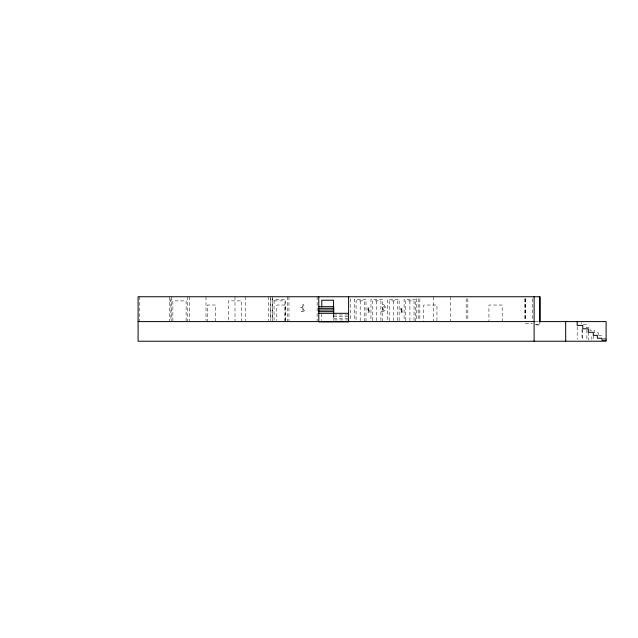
<?xml version="1.0" encoding="UTF-8"?>
<svg xmlns="http://www.w3.org/2000/svg" width="638" height="638" viewBox="0 0 638 638"><rect width="100%" height="100%" fill="white"/><g stroke="black" fill="none" stroke-linecap="round" stroke-linejoin="round"><path stroke-width="0.48" stroke-dasharray="3.19 2.39" d="M169.556 300.881L171.215 300.881M274.053 300.881L285.649 300.881L285.649 320.89M333.706 314.965L348.619 314.965M333.706 316.623L348.619 316.623M333.706 318.282L348.619 318.282M348.619 319.933L333.706 319.933L333.706 314.255M535.099 321.592L538.105 321.592M525.305 323.33L532.459 323.33M535.234 324.662L539.796 324.662L539.796 322.732M536.231 324.909L540.003 324.909L540.003 322.964M598.572 335.596L602.224 335.596L602.224 337.358M603.197 338.244L606.1 338.244M272.394 298.728L272.45 320.603M598.572 334.679L598.572 332.861L594.48 332.861L594.48 330.54L589.975 330.54L589.975 327.477L586.274 327.477L586.274 324.407L581.736 324.407L581.736 322.533M593.26 335.341L593.26 339.264M591.833 336.673L591.833 339.4M588.316 332.278L588.316 340.229M586.888 329.958L586.888 339.352M582.749 329.758L582.749 339.312M582.039 328.993L582.039 339.344M577.191 326.823L577.191 339.304M532.459 298.672L532.459 321.592M525.305 298.728L525.305 320.603M525.122 298.728L525.122 321.592M524.914 298.728L524.914 320.603M502.194 321.839L502.194 305.028L488.939 305.028L488.939 321.592M467.845 298.728L467.845 320.603M466.187 298.728L466.187 320.603M450.54 296.742L450.54 320.882M436.942 320.619L436.942 305.028L423.688 305.028L423.688 321.592M433.641 296.829L433.641 320.882M419.844 298.728L419.844 320.603M418.185 298.728L418.185 320.603M416.526 298.728L416.526 320.603M415.697 321.592L415.697 299.23L404.101 299.23L404.101 321.592M414.046 320.611L414.046 300.881L405.76 300.881L405.76 321.592M409.899 300.881L409.899 320.611M399.133 320.619L399.133 299.23L387.537 299.23L387.537 321.592M397.474 320.611L397.474 300.881L389.188 300.881L389.188 321.592M393.335 300.881L393.335 320.611M382.569 321.592L382.569 299.23L370.965 299.23L370.965 320.619M380.91 320.611L380.91 300.881L372.624 300.881L372.624 321.592M376.763 300.881L376.763 320.611M365.997 321.592L365.997 299.23L354.401 299.23L354.401 321.592M364.338 321.592L364.338 300.881L356.06 300.881L356.06 321.592M360.199 300.881L360.199 320.611M350.262 298.728L350.262 320.603M333.443 313.824L333.443 320.619M321.783 313.824L321.783 320.619M317.126 296.742L317.126 320.874M288.958 296.742L288.958 320.874M287.307 296.742L287.307 321.592M285.082 321.592L285.082 305.028L276.796 305.028L276.796 320.619M284.963 321.592L284.963 299.732L274.061 299.732L274.061 321.592M272.394 296.742L272.394 320.874M270.839 298.728L270.839 320.603M270.735 296.742L270.735 320.874M268.255 296.742L268.255 320.603M245.766 296.742L245.766 320.603M241.627 321.839L241.627 300.881L228.372 300.881L228.372 321.839M234.999 296.742L234.999 320.874M215.62 321.592L215.62 305.028L207.334 305.028L207.334 321.592M206.002 296.742L206.002 320.603M189.438 296.742L189.438 320.874M187.779 296.742L187.779 320.874M186.121 320.89L186.121 300.881L172.874 300.881L172.874 320.89M171.215 296.742L171.215 320.89M170.896 298.728L170.896 320.603M169.556 296.742L169.556 321.839M139.754 296.742L139.754 320.874M368.541 308.656L368.126 309.685L368.955 309.685L368.541 308.656M368.939 310.562L368.525 311.591L368.11 310.562L368.939 310.562M401.509 308.983L401.095 310.004L401.924 310.004L401.509 308.983M401.908 310.889L401.493 311.91L401.079 310.889L401.908 310.889M302.819 306.112L301.766 307.62L300.745 307.5L302.739 304.725L303.736 304.725L303.736 310.658L305.243 310.658L305.243 311.488L301.184 311.488L301.184 310.658L302.819 310.658L302.819 306.112M385.87 307.524L384.85 307.652L383.789 306.136L383.789 310.682L385.424 310.682L385.424 311.511L381.364 311.511L381.364 310.682L382.88 310.682L382.88 304.757L383.877 304.757L385.87 307.524M369.147 307.907L367.903 307.907L367.903 312.237L369.147 312.237L369.147 307.907M402.115 308.226L400.871 308.226L400.871 312.556L402.115 312.556L402.115 308.226"/><path stroke-width="0.96" d="M318.801 306.687L333.706 306.687L333.706 313.314M318.801 308.337L333.706 308.337M318.801 309.996L333.706 309.996M318.801 311.655L333.706 311.655M318.801 313.314L348.619 313.314M138.095 321.592L534.118 321.592M539.046 321.592L606.1 321.592L606.1 341.226L138.095 341.226L138.095 296.742L540.003 296.742L540.003 321.991M606.1 340.15L601.969 340.15L601.969 338.244L597.367 338.244L597.367 335.341L593.26 335.341L593.26 332.278L588.316 332.278L588.316 328.801L582.749 328.801L582.749 325.404L577.191 325.404L577.191 321.592M565.675 321.592L565.675 341.226M539.796 296.742L539.796 321.767M534.118 296.742L534.118 341.258M348.603 296.742L348.603 321.839L318.785 321.839L318.785 296.742M333.443 313.824L333.443 300.219L321.783 300.219L321.783 307.022"/></g></svg>
